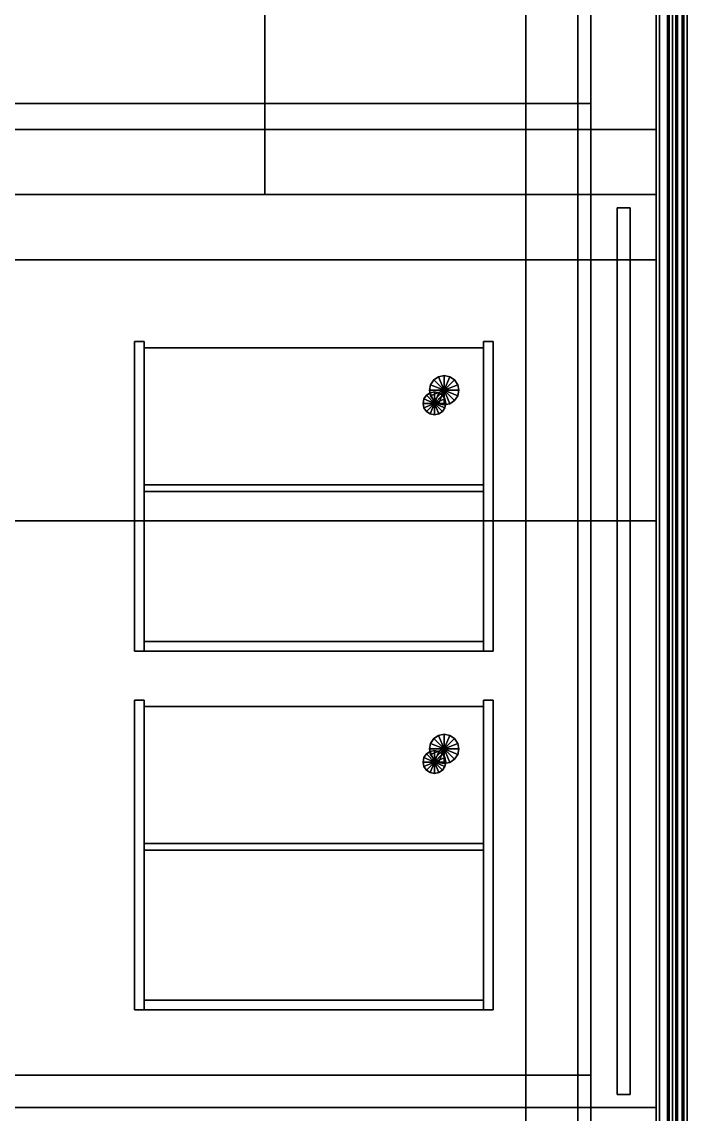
# Model space of a CAD drawing. Header units: millimetres. Extents: x -8000 to 18500, y -500 to 32500.
# Drawn here: x 8055 to 10095, y 2180 to 5530 of the extents above; entities that cross this region are included whole.
import ezdxf

# ---------------------------------------------------------------- set-up
doc = ezdxf.new("R2010")
doc.units = ezdxf.units.MM
for name, color, linetype in [('3D-CANOPY', 7, 'Continuous'), ('3D-COLUMNS', 7, 'Continuous'), ('3D-FINISH', 7, 'Continuous'), ('3D-FURNITURE', 7, 'Continuous'), ('3D-GLAZING', 7, 'Continuous'), ('3D-LIGHTS', 7, 'Continuous'), ('3D-ROOF', 7, 'Continuous'), ('3D-SLABS', 7, 'Continuous'), ('3D-STAIRS', 7, 'Continuous'), ('3D-WALLS-EXTR', 7, 'Continuous'), ('3D-WALLS-INTR', 7, 'Continuous')]:
    doc.layers.add(name, color=color, linetype=linetype)

msp = doc.modelspace()

# ---------------------------------------------------------------- linework, layer by layer
at = {"layer": '3D-CANOPY', "color": 7}
for points in [[(10000, 0, 3700), (10000, 10000, 3700), (10080, 10000, 3700), (10080, 0, 3700)], [(10000, 0, 3700), (10000, 0, 3950), (10000, 10000, 3950), (10000, 10000, 3700)], [(10000, 0, 3950), (10080, 0, 3950), (10080, 10000, 3950), (10000, 10000, 3950)], [(10080, 0, 3700), (10080, 10000, 3700), (10080, 10000, 3950), (10080, 0, 3950)], [(10080, 0, 3750), (10080, 10000, 3750), (10095, 10000, 3750), (10095, 0, 3750)], [(10080, 0, 3750), (10080, 0, 3900), (10080, 10000, 3900), (10080, 10000, 3750)], [(10080, 0, 3900), (10095, 0, 3900), (10095, 10000, 3900), (10080, 10000, 3900)], [(10095, 0, 3750), (10095, 10000, 3750), (10095, 10000, 3900), (10095, 0, 3900)]]:
    msp.add_3dface(points, dxfattribs=at)
at = {"layer": '3D-COLUMNS', "color": 7}
for points in [[(9600, 0, 3600), (9600, 10000, 3600), (10000, 10000, 3600), (10000, 0, 3600)], [(9600, 0, 3600), (9600, 0, 3800), (9600, 10000, 3800), (9600, 10000, 3600)], [(9600, 0, 3800), (10000, 0, 3800), (10000, 10000, 3800), (9600, 10000, 3800)], [(10000, 0, 3600), (10000, 10000, 3600), (10000, 10000, 3800), (10000, 0, 3800)], [(0, 4800, 3600), (0, 5200, 3600), (10000, 5200, 3600), (10000, 4800, 3600)], [(0, 5200, 3600), (0, 5200, 3800), (10000, 5200, 3800), (10000, 5200, 3600)], [(0, 4800, 3800), (10000, 4800, 3800), (10000, 5200, 3800), (0, 5200, 3800)], [(9600, 4800), (9600, 5200), (10000, 5200), (10000, 4800)], [(9600, 5200), (9600, 5200, 7800), (10000, 5200, 7800), (10000, 5200)], [(9600, 4800), (9600, 4800, 7800), (9600, 5200, 7800), (9600, 5200)], [(9600, 4800, 7800), (10000, 4800, 7800), (10000, 5200, 7800), (9600, 5200, 7800)], [(10000, 4800), (10000, 5200), (10000, 5200, 7800), (10000, 4800, 7800)], [(10000, 4800, 3600), (10000, 5200, 3600), (10000, 5200, 3800), (10000, 4800, 3800)], [(0, 4800, 3600), (10000, 4800, 3600), (10000, 4800, 3800), (0, 4800, 3800)], [(9600, 4800), (10000, 4800), (10000, 4800, 7800), (9600, 4800, 7800)]]:
    msp.add_3dface(points, dxfattribs=at)
at = {"layer": '3D-FINISH', "color": 7}
for points in [[(200, 200, 590), (200, 9800, 590), (9800, 9800, 590), (9800, 200, 590)], [(200, 200, 600), (9800, 200, 600), (9800, 9800, 600), (200, 9800, 600)], [(200, 200, 3990), (200, 9800, 3990), (9800, 9800, 3990), (9800, 200, 3990)], [(200, 200, 4000), (9800, 200, 4000), (9800, 9800, 4000), (200, 9800, 4000)], [(9800, 200, 590), (9800, 9800, 590), (9800, 9800, 600), (9800, 200, 600)], [(9800, 200, 3990), (9800, 9800, 3990), (9800, 9800, 4000), (9800, 200, 4000)]]:
    msp.add_3dface(points, dxfattribs=at)
at = {"layer": '3D-FURNITURE', "color": 7}
for points in [[(8400, 3600, 4000), (8400, 4550, 4000), (8430, 4550, 4000), (8430, 3600, 4000)], [(8400, 4550, 4000), (8400, 4550, 5800), (8430, 4550, 5800), (8430, 4550, 4000)], [(8400, 3600, 4000), (8400, 3600, 5800), (8400, 4550, 5800), (8400, 4550, 4000)], [(8400, 3600, 5800), (8430, 3600, 5800), (8430, 4550, 5800), (8400, 4550, 5800)], [(8430, 3600, 4000), (8430, 4550, 4000), (8430, 4550, 5800), (8430, 3600, 5800)], [(8430, 4090, 4710), (8430, 4530, 4710), (9470, 4530, 4710), (9470, 4090, 4710)], [(8430, 4530, 4710), (8430, 4530, 4745), (9470, 4530, 4745), (9470, 4530, 4710)], [(8430, 4090, 4710), (8430, 4090, 4745), (8430, 4530, 4745), (8430, 4530, 4710)], [(8430, 4090, 4745), (9470, 4090, 4745), (9470, 4530, 4745), (8430, 4530, 4745)], [(9470, 3600, 4000), (9470, 4550, 4000), (9500, 4550, 4000), (9500, 3600, 4000)], [(9470, 4550, 4000), (9470, 4550, 5800), (9500, 4550, 5800), (9500, 4550, 4000)], [(9470, 3600, 4000), (9470, 3600, 5800), (9470, 4550, 5800), (9470, 4550, 4000)], [(9470, 3600, 5800), (9500, 3600, 5800), (9500, 4550, 5800), (9470, 4550, 5800)], [(9470, 4090, 4710), (9470, 4530, 4710), (9470, 4530, 4745), (9470, 4090, 4745)], [(9500, 3600, 4000), (9500, 4550, 4000), (9500, 4550, 5800), (9500, 3600, 5800)], [(8430, 3630, 4000), (8430, 4110, 4000), (9470, 4110, 4000), (9470, 3630, 4000)], [(8430, 4110, 4000), (8430, 4110, 4450), (9470, 4110, 4450), (9470, 4110, 4000)], [(8430, 3630, 4000), (8430, 3630, 4450), (8430, 4110, 4450), (8430, 4110, 4000)], [(8430, 3630, 4450), (9470, 3630, 4450), (9470, 4110, 4450), (8430, 4110, 4450)], [(8430, 4090, 4710), (9470, 4090, 4710), (9470, 4090, 4745), (8430, 4090, 4745)], [(9470, 3630, 4000), (9470, 4110, 4000), (9470, 4110, 4450), (9470, 3630, 4450)], [(8430, 3600, 4000), (8430, 3630, 4000), (9470, 3630, 4000), (9470, 3600, 4000)], [(8430, 3630, 4000), (8430, 3630, 5800), (9470, 3630, 5800), (9470, 3630, 4000)], [(8430, 3600, 4000), (8430, 3600, 5800), (8430, 3630, 5800), (8430, 3630, 4000)], [(8430, 3600, 5800), (9470, 3600, 5800), (9470, 3630, 5800), (8430, 3630, 5800)], [(8430, 3630, 4000), (9470, 3630, 4000), (9470, 3630, 4450), (8430, 3630, 4450)], [(9470, 3600, 4000), (9470, 3630, 4000), (9470, 3630, 5800), (9470, 3600, 5800)], [(8400, 3600, 4000), (8430, 3600, 4000), (8430, 3600, 5800), (8400, 3600, 5800)], [(8430, 3600, 4000), (9470, 3600, 4000), (9470, 3600, 5800), (8430, 3600, 5800)], [(9470, 3600, 4000), (9500, 3600, 4000), (9500, 3600, 5800), (9470, 3600, 5800)], [(8400, 2500, 4000), (8400, 3450, 4000), (8430, 3450, 4000), (8430, 2500, 4000)], [(8400, 3450, 4000), (8400, 3450, 5800), (8430, 3450, 5800), (8430, 3450, 4000)], [(8400, 2500, 4000), (8400, 2500, 5800), (8400, 3450, 5800), (8400, 3450, 4000)], [(8400, 2500, 5800), (8430, 2500, 5800), (8430, 3450, 5800), (8400, 3450, 5800)], [(8430, 2500, 4000), (8430, 3450, 4000), (8430, 3450, 5800), (8430, 2500, 5800)], [(8430, 2990, 4710), (8430, 3430, 4710), (9470, 3430, 4710), (9470, 2990, 4710)], [(8430, 3430, 4710), (8430, 3430, 4745), (9470, 3430, 4745), (9470, 3430, 4710)], [(8430, 2990, 4710), (8430, 2990, 4745), (8430, 3430, 4745), (8430, 3430, 4710)], [(8430, 2990, 4745), (9470, 2990, 4745), (9470, 3430, 4745), (8430, 3430, 4745)], [(9470, 2500, 4000), (9470, 3450, 4000), (9500, 3450, 4000), (9500, 2500, 4000)], [(9470, 3450, 4000), (9470, 3450, 5800), (9500, 3450, 5800), (9500, 3450, 4000)], [(9470, 2500, 4000), (9470, 2500, 5800), (9470, 3450, 5800), (9470, 3450, 4000)], [(9470, 2500, 5800), (9500, 2500, 5800), (9500, 3450, 5800), (9470, 3450, 5800)], [(9470, 2990, 4710), (9470, 3430, 4710), (9470, 3430, 4745), (9470, 2990, 4745)], [(9500, 2500, 4000), (9500, 3450, 4000), (9500, 3450, 5800), (9500, 2500, 5800)], [(8430, 2530, 4000), (8430, 3010, 4000), (9470, 3010, 4000), (9470, 2530, 4000)], [(8430, 3010, 4000), (8430, 3010, 4450), (9470, 3010, 4450), (9470, 3010, 4000)], [(8430, 2530, 4000), (8430, 2530, 4450), (8430, 3010, 4450), (8430, 3010, 4000)], [(8430, 2530, 4450), (9470, 2530, 4450), (9470, 3010, 4450), (8430, 3010, 4450)], [(8430, 2990, 4710), (9470, 2990, 4710), (9470, 2990, 4745), (8430, 2990, 4745)], [(9470, 2530, 4000), (9470, 3010, 4000), (9470, 3010, 4450), (9470, 2530, 4450)], [(8430, 2500, 4000), (8430, 2530, 4000), (9470, 2530, 4000), (9470, 2500, 4000)], [(8430, 2530, 4000), (8430, 2530, 5800), (9470, 2530, 5800), (9470, 2530, 4000)], [(8430, 2500, 4000), (8430, 2500, 5800), (8430, 2530, 5800), (8430, 2530, 4000)], [(8430, 2500, 5800), (9470, 2500, 5800), (9470, 2530, 5800), (8430, 2530, 5800)], [(8430, 2530, 4000), (9470, 2530, 4000), (9470, 2530, 4450), (8430, 2530, 4450)], [(9470, 2500, 4000), (9470, 2530, 4000), (9470, 2530, 5800), (9470, 2500, 5800)], [(8400, 2500, 4000), (8430, 2500, 4000), (8430, 2500, 5800), (8400, 2500, 5800)], [(8430, 2500, 4000), (9470, 2500, 4000), (9470, 2500, 5800), (8430, 2500, 5800)], [(9470, 2500, 4000), (9500, 2500, 4000), (9500, 2500, 5800), (9470, 2500, 5800)]]:
    msp.add_3dface(points, dxfattribs=at)
at = {"layer": '3D-GLAZING', "color": 7}
for points in [[(9880, 2240, 1500), (9880, 4960, 1500), (9920, 4960, 1500), (9920, 2240, 1500)], [(9880, 4960, 1500), (9880, 4960, 3300), (9920, 4960, 3300), (9920, 4960, 1500)], [(9880, 2240, 1500), (9880, 2240, 3300), (9880, 4960, 3300), (9880, 4960, 1500)], [(9880, 2240, 3300), (9920, 2240, 3300), (9920, 4960, 3300), (9880, 4960, 3300)], [(9880, 2240, 4800), (9880, 4960, 4800), (9920, 4960, 4800), (9920, 2240, 4800)], [(9880, 4960, 4800), (9880, 4960, 6500), (9920, 4960, 6500), (9920, 4960, 4800)], [(9880, 2240, 4800), (9880, 2240, 6500), (9880, 4960, 6500), (9880, 4960, 4800)], [(9880, 2240, 6500), (9920, 2240, 6500), (9920, 4960, 6500), (9880, 4960, 6500)], [(9920, 2240, 1500), (9920, 4960, 1500), (9920, 4960, 3300), (9920, 2240, 3300)], [(9920, 2240, 4800), (9920, 4960, 4800), (9920, 4960, 6500), (9920, 2240, 6500)], [(9880, 2240, 1500), (9920, 2240, 1500), (9920, 2240, 3300), (9880, 2240, 3300)], [(9880, 2240, 4800), (9920, 2240, 4800), (9920, 2240, 6500), (9880, 2240, 6500)]]:
    msp.add_3dface(points, dxfattribs=at)
at = {"layer": '3D-LIGHTS', "color": 7}
for points in [[(10065, 0, 3690), (10065, 10000, 3690), (10085, 10000, 3690), (10085, 0, 3690)], [(10065, 0, 3690), (10065, 0, 3705), (10065, 10000, 3705), (10065, 10000, 3690)], [(10065, 0, 3705), (10085, 0, 3705), (10085, 10000, 3705), (10065, 10000, 3705)], [(10085, 0, 3690), (10085, 10000, 3690), (10085, 10000, 3705), (10085, 0, 3705)], [(9318.2, 4431.8, 4745), (9308.4, 4417.2, 4745), (9308.4, 4417.2, 4757), (9318.2, 4431.8, 4757)], [(9350, 4400, 4757), (9318.2, 4431.8, 4757), (9308.4, 4417.2, 4757), (9350, 4400, 4757)], [(9350, 4400, 4745), (9308.4, 4417.2, 4745), (9318.2, 4431.8, 4745), (9350, 4400, 4745)], [(9332.8, 4441.6, 4745), (9318.2, 4431.8, 4745), (9318.2, 4431.8, 4757), (9332.8, 4441.6, 4757)], [(9350, 4400, 4757), (9332.8, 4441.6, 4757), (9318.2, 4431.8, 4757), (9350, 4400, 4757)], [(9350, 4400, 4745), (9318.2, 4431.8, 4745), (9332.8, 4441.6, 4745), (9350, 4400, 4745)], [(9350, 4445, 4745), (9332.8, 4441.6, 4745), (9332.8, 4441.6, 4757), (9350, 4445, 4757)], [(9350, 4400, 4757), (9350, 4445, 4757), (9332.8, 4441.6, 4757), (9350, 4400, 4757)], [(9350, 4400, 4745), (9332.8, 4441.6, 4745), (9350, 4445, 4745), (9350, 4400, 4745)], [(9367.2, 4441.6, 4745), (9350, 4445, 4745), (9350, 4445, 4757), (9367.2, 4441.6, 4757)], [(9350, 4400, 4757), (9367.2, 4441.6, 4757), (9350, 4445, 4757), (9350, 4400, 4757)], [(9350, 4400, 4745), (9350, 4445, 4745), (9367.2, 4441.6, 4745), (9350, 4400, 4745)], [(9350, 4400, 4757), (9381.8, 4431.8, 4757), (9367.2, 4441.6, 4757), (9350, 4400, 4757)], [(9350, 4400, 4745), (9367.2, 4441.6, 4745), (9381.8, 4431.8, 4745), (9350, 4400, 4745)], [(9350, 4400, 4757), (9391.6, 4417.2, 4757), (9381.8, 4431.8, 4757), (9350, 4400, 4757)], [(9350, 4400, 4745), (9381.8, 4431.8, 4745), (9391.6, 4417.2, 4745), (9350, 4400, 4745)], [(9381.8, 4431.8, 4745), (9367.2, 4441.6, 4745), (9367.2, 4441.6, 4757), (9381.8, 4431.8, 4757)], [(9391.6, 4417.2, 4745), (9381.8, 4431.8, 4745), (9381.8, 4431.8, 4757), (9391.6, 4417.2, 4757)], [(9306.6, 4392.3, 5070), (9295.3, 4384.7, 5070), (9295.3, 4384.7, 5140), (9306.6, 4392.3, 5140)], [(9320, 4360, 5140), (9306.6, 4392.3, 5140), (9295.3, 4384.7, 5140), (9320, 4360, 5140)], [(9320, 4360, 5070), (9295.3, 4384.7, 5070), (9306.6, 4392.3, 5070), (9320, 4360, 5070)], [(9308.4, 4417.2, 4745), (9305, 4400, 4745), (9305, 4400, 4757), (9308.4, 4417.2, 4757)], [(9350, 4400, 4757), (9308.4, 4417.2, 4757), (9305, 4400, 4757), (9350, 4400, 4757)], [(9350, 4400, 4745), (9305, 4400, 4745), (9308.4, 4417.2, 4745), (9350, 4400, 4745)], [(9305, 4400, 4745), (9308.4, 4382.8, 4745), (9308.4, 4382.8, 4757), (9305, 4400, 4757)], [(9350, 4400, 4757), (9305, 4400, 4757), (9308.4, 4382.8, 4757), (9350, 4400, 4757)], [(9350, 4400, 4745), (9308.4, 4382.8, 4745), (9305, 4400, 4745), (9350, 4400, 4745)], [(9320, 4395, 5070), (9306.6, 4392.3, 5070), (9306.6, 4392.3, 5140), (9320, 4395, 5140)], [(9320, 4360, 5140), (9320, 4395, 5140), (9306.6, 4392.3, 5140), (9320, 4360, 5140)], [(9320, 4360, 5070), (9306.6, 4392.3, 5070), (9320, 4395, 5070), (9320, 4360, 5070)], [(9350, 4400, 4757), (9308.4, 4382.8, 4757), (9318.2, 4368.2, 4757), (9350, 4400, 4757)], [(9350, 4400, 4745), (9318.2, 4368.2, 4745), (9308.4, 4382.8, 4745), (9350, 4400, 4745)], [(9350, 4400, 4757), (9318.2, 4368.2, 4757), (9332.8, 4358.4, 4757), (9350, 4400, 4757)], [(9350, 4400, 4745), (9332.8, 4358.4, 4745), (9318.2, 4368.2, 4745), (9350, 4400, 4745)], [(9333.4, 4392.3, 5070), (9320, 4395, 5070), (9320, 4395, 5140), (9333.4, 4392.3, 5140)], [(9320, 4360, 5140), (9333.4, 4392.3, 5140), (9320, 4395, 5140), (9320, 4360, 5140)], [(9320, 4360, 5070), (9320, 4395, 5070), (9333.4, 4392.3, 5070), (9320, 4360, 5070)], [(9320, 4360, 5140), (9344.7, 4384.7, 5140), (9333.4, 4392.3, 5140), (9320, 4360, 5140)], [(9320, 4360, 5070), (9333.4, 4392.3, 5070), (9344.7, 4384.7, 5070), (9320, 4360, 5070)], [(9350, 4400, 4757), (9332.8, 4358.4, 4757), (9350, 4355, 4757), (9350, 4400, 4757)], [(9350, 4400, 4745), (9350, 4355, 4745), (9332.8, 4358.4, 4745), (9350, 4400, 4745)], [(9344.7, 4384.7, 5070), (9333.4, 4392.3, 5070), (9333.4, 4392.3, 5140), (9344.7, 4384.7, 5140)], [(9342.6, 4403.1, 4757), (9342, 4400, 4757), (9342, 4400, 5077), (9342.6, 4403.1, 5077)], [(9350, 4400, 5077), (9342.6, 4403.1, 5077), (9342, 4400, 5077), (9350, 4400, 5077)], [(9350, 4400, 4757), (9342, 4400, 4757), (9342.6, 4403.1, 4757), (9350, 4400, 4757)], [(9342, 4400, 4757), (9342.6, 4396.9, 4757), (9342.6, 4396.9, 5077), (9342, 4400, 5077)], [(9350, 4400, 5077), (9342, 4400, 5077), (9342.6, 4396.9, 5077), (9350, 4400, 5077)], [(9350, 4400, 4757), (9342.6, 4396.9, 4757), (9342, 4400, 4757), (9350, 4400, 4757)], [(9344.3, 4405.7, 4757), (9342.6, 4403.1, 4757), (9342.6, 4403.1, 5077), (9344.3, 4405.7, 5077)], [(9350, 4400, 5077), (9344.3, 4405.7, 5077), (9342.6, 4403.1, 5077), (9350, 4400, 5077)], [(9350, 4400, 4757), (9342.6, 4403.1, 4757), (9344.3, 4405.7, 4757), (9350, 4400, 4757)], [(9350, 4400, 5077), (9342.6, 4396.9, 5077), (9344.3, 4394.3, 5077), (9350, 4400, 5077)], [(9350, 4400, 4757), (9344.3, 4394.3, 4757), (9342.6, 4396.9, 4757), (9350, 4400, 4757)], [(9342.6, 4396.9, 4757), (9344.3, 4394.3, 4757), (9344.3, 4394.3, 5077), (9342.6, 4396.9, 5077)], [(9346.9, 4407.4, 4757), (9344.3, 4405.7, 4757), (9344.3, 4405.7, 5077), (9346.9, 4407.4, 5077)], [(9350, 4400, 5077), (9346.9, 4407.4, 5077), (9344.3, 4405.7, 5077), (9350, 4400, 5077)], [(9350, 4400, 4757), (9344.3, 4405.7, 4757), (9346.9, 4407.4, 4757), (9350, 4400, 4757)], [(9350, 4400, 5077), (9344.3, 4394.3, 5077), (9346.9, 4392.6, 5077), (9350, 4400, 5077)], [(9350, 4400, 4757), (9346.9, 4392.6, 4757), (9344.3, 4394.3, 4757), (9350, 4400, 4757)], [(9344.3, 4394.3, 4757), (9346.9, 4392.6, 4757), (9346.9, 4392.6, 5077), (9344.3, 4394.3, 5077)], [(9350, 4408, 4757), (9346.9, 4407.4, 4757), (9346.9, 4407.4, 5077), (9350, 4408, 5077)], [(9350, 4400, 5077), (9350, 4408, 5077), (9346.9, 4407.4, 5077), (9350, 4400, 5077)], [(9350, 4400, 4757), (9346.9, 4407.4, 4757), (9350, 4408, 4757), (9350, 4400, 4757)], [(9350, 4400, 5077), (9346.9, 4392.6, 5077), (9350, 4392, 5077), (9350, 4400, 5077)], [(9350, 4400, 4757), (9350, 4392, 4757), (9346.9, 4392.6, 4757), (9350, 4400, 4757)], [(9346.9, 4392.6, 4757), (9350, 4392, 4757), (9350, 4392, 5077), (9346.9, 4392.6, 5077)], [(9350, 4400, 4757), (9395, 4400, 4757), (9391.6, 4417.2, 4757), (9350, 4400, 4757)], [(9350, 4400, 4745), (9391.6, 4417.2, 4745), (9395, 4400, 4745), (9350, 4400, 4745)], [(9353.1, 4407.4, 4757), (9350, 4408, 4757), (9350, 4408, 5077), (9353.1, 4407.4, 5077)], [(9350, 4400, 5077), (9353.1, 4407.4, 5077), (9350, 4408, 5077), (9350, 4400, 5077)], [(9350, 4400, 4757), (9350, 4408, 4757), (9353.1, 4407.4, 4757), (9350, 4400, 4757)], [(9350, 4400, 5077), (9355.7, 4405.7, 5077), (9353.1, 4407.4, 5077), (9350, 4400, 5077)], [(9350, 4400, 4757), (9353.1, 4407.4, 4757), (9355.7, 4405.7, 4757), (9350, 4400, 4757)], [(9350, 4400, 5077), (9357.4, 4403.1, 5077), (9355.7, 4405.7, 5077), (9350, 4400, 5077)], [(9350, 4400, 4757), (9355.7, 4405.7, 4757), (9357.4, 4403.1, 4757), (9350, 4400, 4757)], [(9350, 4400, 5077), (9358, 4400, 5077), (9357.4, 4403.1, 5077), (9350, 4400, 5077)], [(9350, 4400, 4757), (9357.4, 4403.1, 4757), (9358, 4400, 4757), (9350, 4400, 4757)], [(9350, 4400, 4757), (9350, 4355, 4757), (9367.2, 4358.4, 4757), (9350, 4400, 4757)], [(9350, 4400, 4745), (9367.2, 4358.4, 4745), (9350, 4355, 4745), (9350, 4400, 4745)], [(9350, 4400, 4757), (9367.2, 4358.4, 4757), (9381.8, 4368.2, 4757), (9350, 4400, 4757)], [(9350, 4400, 4745), (9381.8, 4368.2, 4745), (9367.2, 4358.4, 4745), (9350, 4400, 4745)], [(9350, 4400, 4757), (9381.8, 4368.2, 4757), (9391.6, 4382.8, 4757), (9350, 4400, 4757)], [(9350, 4400, 4745), (9391.6, 4382.8, 4745), (9381.8, 4368.2, 4745), (9350, 4400, 4745)], [(9350, 4400, 4757), (9391.6, 4382.8, 4757), (9395, 4400, 4757), (9350, 4400, 4757)], [(9350, 4400, 4745), (9395, 4400, 4745), (9391.6, 4382.8, 4745), (9350, 4400, 4745)], [(9350, 4400, 5077), (9350, 4392, 5077), (9353.1, 4392.6, 5077), (9350, 4400, 5077)], [(9350, 4400, 4757), (9353.1, 4392.6, 4757), (9350, 4392, 4757), (9350, 4400, 4757)], [(9350, 4400, 5077), (9353.1, 4392.6, 5077), (9355.7, 4394.3, 5077), (9350, 4400, 5077)], [(9350, 4400, 4757), (9355.7, 4394.3, 4757), (9353.1, 4392.6, 4757), (9350, 4400, 4757)], [(9350, 4400, 5077), (9355.7, 4394.3, 5077), (9357.4, 4396.9, 5077), (9350, 4400, 5077)], [(9350, 4400, 4757), (9357.4, 4396.9, 4757), (9355.7, 4394.3, 4757), (9350, 4400, 4757)], [(9350, 4400, 5077), (9357.4, 4396.9, 5077), (9358, 4400, 5077), (9350, 4400, 5077)], [(9350, 4400, 4757), (9358, 4400, 4757), (9357.4, 4396.9, 4757), (9350, 4400, 4757)], [(9350, 4392, 4757), (9353.1, 4392.6, 4757), (9353.1, 4392.6, 5077), (9350, 4392, 5077)], [(9355.7, 4405.7, 4757), (9353.1, 4407.4, 4757), (9353.1, 4407.4, 5077), (9355.7, 4405.7, 5077)], [(9353.1, 4392.6, 4757), (9355.7, 4394.3, 4757), (9355.7, 4394.3, 5077), (9353.1, 4392.6, 5077)], [(9357.4, 4403.1, 4757), (9355.7, 4405.7, 4757), (9355.7, 4405.7, 5077), (9357.4, 4403.1, 5077)], [(9355.7, 4394.3, 4757), (9357.4, 4396.9, 4757), (9357.4, 4396.9, 5077), (9355.7, 4394.3, 5077)], [(9358, 4400, 4757), (9357.4, 4403.1, 4757), (9357.4, 4403.1, 5077), (9358, 4400, 5077)], [(9357.4, 4396.9, 4757), (9358, 4400, 4757), (9358, 4400, 5077), (9357.4, 4396.9, 5077)], [(9395, 4400, 4745), (9391.6, 4417.2, 4745), (9391.6, 4417.2, 4757), (9395, 4400, 4757)], [(9391.6, 4382.8, 4745), (9395, 4400, 4745), (9395, 4400, 4757), (9391.6, 4382.8, 4757)], [(9287.7, 4373.4, 5070), (9285, 4360, 5070), (9285, 4360, 5140), (9287.7, 4373.4, 5140)], [(9320, 4360, 5140), (9287.7, 4373.4, 5140), (9285, 4360, 5140), (9320, 4360, 5140)], [(9320, 4360, 5070), (9285, 4360, 5070), (9287.7, 4373.4, 5070), (9320, 4360, 5070)], [(9285, 4360, 5070), (9287.7, 4346.6, 5070), (9287.7, 4346.6, 5140), (9285, 4360, 5140)], [(9320, 4360, 5140), (9285, 4360, 5140), (9287.7, 4346.6, 5140), (9320, 4360, 5140)], [(9320, 4360, 5070), (9287.7, 4346.6, 5070), (9285, 4360, 5070), (9320, 4360, 5070)], [(9295.3, 4384.7, 5070), (9287.7, 4373.4, 5070), (9287.7, 4373.4, 5140), (9295.3, 4384.7, 5140)], [(9320, 4360, 5140), (9295.3, 4384.7, 5140), (9287.7, 4373.4, 5140), (9320, 4360, 5140)], [(9320, 4360, 5070), (9287.7, 4373.4, 5070), (9295.3, 4384.7, 5070), (9320, 4360, 5070)], [(9320, 4360, 5140), (9287.7, 4346.6, 5140), (9295.3, 4335.3, 5140), (9320, 4360, 5140)], [(9320, 4360, 5070), (9295.3, 4335.3, 5070), (9287.7, 4346.6, 5070), (9320, 4360, 5070)], [(9320, 4360, 5140), (9295.3, 4335.3, 5140), (9306.6, 4327.7, 5140), (9320, 4360, 5140)], [(9320, 4360, 5070), (9306.6, 4327.7, 5070), (9295.3, 4335.3, 5070), (9320, 4360, 5070)], [(9320, 4360, 5140), (9306.6, 4327.7, 5140), (9320, 4325, 5140), (9320, 4360, 5140)], [(9320, 4360, 5070), (9320, 4325, 5070), (9306.6, 4327.7, 5070), (9320, 4360, 5070)], [(9308.4, 4382.8, 4745), (9318.2, 4368.2, 4745), (9318.2, 4368.2, 4757), (9308.4, 4382.8, 4757)], [(9318.2, 4368.2, 4745), (9332.8, 4358.4, 4745), (9332.8, 4358.4, 4757), (9318.2, 4368.2, 4757)], [(9320, 4360, 5140), (9352.3, 4373.4, 5140), (9344.7, 4384.7, 5140), (9320, 4360, 5140)], [(9320, 4360, 5070), (9344.7, 4384.7, 5070), (9352.3, 4373.4, 5070), (9320, 4360, 5070)], [(9320, 4360, 5140), (9355, 4360, 5140), (9352.3, 4373.4, 5140), (9320, 4360, 5140)], [(9320, 4360, 5070), (9352.3, 4373.4, 5070), (9355, 4360, 5070), (9320, 4360, 5070)], [(9320, 4360, 5140), (9320, 4325, 5140), (9333.4, 4327.7, 5140), (9320, 4360, 5140)], [(9320, 4360, 5070), (9333.4, 4327.7, 5070), (9320, 4325, 5070), (9320, 4360, 5070)], [(9320, 4360, 5140), (9333.4, 4327.7, 5140), (9344.7, 4335.3, 5140), (9320, 4360, 5140)], [(9320, 4360, 5070), (9344.7, 4335.3, 5070), (9333.4, 4327.7, 5070), (9320, 4360, 5070)], [(9320, 4360, 5140), (9344.7, 4335.3, 5140), (9352.3, 4346.6, 5140), (9320, 4360, 5140)], [(9320, 4360, 5070), (9352.3, 4346.6, 5070), (9344.7, 4335.3, 5070), (9320, 4360, 5070)], [(9320, 4360, 5140), (9352.3, 4346.6, 5140), (9355, 4360, 5140), (9320, 4360, 5140)], [(9320, 4360, 5070), (9355, 4360, 5070), (9352.3, 4346.6, 5070), (9320, 4360, 5070)], [(9332.8, 4358.4, 4745), (9350, 4355, 4745), (9350, 4355, 4757), (9332.8, 4358.4, 4757)], [(9352.3, 4373.4, 5070), (9344.7, 4384.7, 5070), (9344.7, 4384.7, 5140), (9352.3, 4373.4, 5140)], [(9350, 4355, 4745), (9367.2, 4358.4, 4745), (9367.2, 4358.4, 4757), (9350, 4355, 4757)], [(9355, 4360, 5070), (9352.3, 4373.4, 5070), (9352.3, 4373.4, 5140), (9355, 4360, 5140)], [(9352.3, 4346.6, 5070), (9355, 4360, 5070), (9355, 4360, 5140), (9352.3, 4346.6, 5140)], [(9367.2, 4358.4, 4745), (9381.8, 4368.2, 4745), (9381.8, 4368.2, 4757), (9367.2, 4358.4, 4757)], [(9381.8, 4368.2, 4745), (9391.6, 4382.8, 4745), (9391.6, 4382.8, 4757), (9381.8, 4368.2, 4757)], [(9287.7, 4346.6, 5070), (9295.3, 4335.3, 5070), (9295.3, 4335.3, 5140), (9287.7, 4346.6, 5140)], [(9295.3, 4335.3, 5070), (9306.6, 4327.7, 5070), (9306.6, 4327.7, 5140), (9295.3, 4335.3, 5140)], [(9306.6, 4327.7, 5070), (9320, 4325, 5070), (9320, 4325, 5140), (9306.6, 4327.7, 5140)], [(9320, 4325, 5070), (9333.4, 4327.7, 5070), (9333.4, 4327.7, 5140), (9320, 4325, 5140)], [(9333.4, 4327.7, 5070), (9344.7, 4335.3, 5070), (9344.7, 4335.3, 5140), (9333.4, 4327.7, 5140)], [(9344.7, 4335.3, 5070), (9352.3, 4346.6, 5070), (9352.3, 4346.6, 5140), (9344.7, 4335.3, 5140)], [(9308.4, 3317.2, 4745), (9305, 3300, 4745), (9305, 3300, 4757), (9308.4, 3317.2, 4757)], [(9350, 3300, 4757), (9308.4, 3317.2, 4757), (9305, 3300, 4757), (9350, 3300, 4757)], [(9350, 3300, 4745), (9305, 3300, 4745), (9308.4, 3317.2, 4745), (9350, 3300, 4745)], [(9318.2, 3331.8, 4745), (9308.4, 3317.2, 4745), (9308.4, 3317.2, 4757), (9318.2, 3331.8, 4757)], [(9350, 3300, 4757), (9318.2, 3331.8, 4757), (9308.4, 3317.2, 4757), (9350, 3300, 4757)], [(9350, 3300, 4745), (9308.4, 3317.2, 4745), (9318.2, 3331.8, 4745), (9350, 3300, 4745)], [(9332.8, 3341.6, 4745), (9318.2, 3331.8, 4745), (9318.2, 3331.8, 4757), (9332.8, 3341.6, 4757)], [(9350, 3300, 4757), (9332.8, 3341.6, 4757), (9318.2, 3331.8, 4757), (9350, 3300, 4757)], [(9350, 3300, 4745), (9318.2, 3331.8, 4745), (9332.8, 3341.6, 4745), (9350, 3300, 4745)], [(9350, 3345, 4745), (9332.8, 3341.6, 4745), (9332.8, 3341.6, 4757), (9350, 3345, 4757)], [(9350, 3300, 4757), (9350, 3345, 4757), (9332.8, 3341.6, 4757), (9350, 3300, 4757)], [(9350, 3300, 4745), (9332.8, 3341.6, 4745), (9350, 3345, 4745), (9350, 3300, 4745)], [(9367.2, 3341.6, 4745), (9350, 3345, 4745), (9350, 3345, 4757), (9367.2, 3341.6, 4757)], [(9350, 3300, 4757), (9367.2, 3341.6, 4757), (9350, 3345, 4757), (9350, 3300, 4757)], [(9350, 3300, 4745), (9350, 3345, 4745), (9367.2, 3341.6, 4745), (9350, 3300, 4745)], [(9350, 3300, 4757), (9381.8, 3331.8, 4757), (9367.2, 3341.6, 4757), (9350, 3300, 4757)], [(9350, 3300, 4745), (9367.2, 3341.6, 4745), (9381.8, 3331.8, 4745), (9350, 3300, 4745)], [(9350, 3300, 4757), (9391.6, 3317.2, 4757), (9381.8, 3331.8, 4757), (9350, 3300, 4757)], [(9350, 3300, 4745), (9381.8, 3331.8, 4745), (9391.6, 3317.2, 4745), (9350, 3300, 4745)], [(9350, 3300, 4757), (9395, 3300, 4757), (9391.6, 3317.2, 4757), (9350, 3300, 4757)], [(9350, 3300, 4745), (9391.6, 3317.2, 4745), (9395, 3300, 4745), (9350, 3300, 4745)], [(9381.8, 3331.8, 4745), (9367.2, 3341.6, 4745), (9367.2, 3341.6, 4757), (9381.8, 3331.8, 4757)], [(9391.6, 3317.2, 4745), (9381.8, 3331.8, 4745), (9381.8, 3331.8, 4757), (9391.6, 3317.2, 4757)], [(9395, 3300, 4745), (9391.6, 3317.2, 4745), (9391.6, 3317.2, 4757), (9395, 3300, 4757)], [(9295.3, 3284.7, 5070), (9287.7, 3273.4, 5070), (9287.7, 3273.4, 5140), (9295.3, 3284.7, 5140)], [(9320, 3260, 5140), (9295.3, 3284.7, 5140), (9287.7, 3273.4, 5140), (9320, 3260, 5140)], [(9320, 3260, 5070), (9287.7, 3273.4, 5070), (9295.3, 3284.7, 5070), (9320, 3260, 5070)], [(9306.6, 3292.3, 5070), (9295.3, 3284.7, 5070), (9295.3, 3284.7, 5140), (9306.6, 3292.3, 5140)], [(9320, 3260, 5140), (9306.6, 3292.3, 5140), (9295.3, 3284.7, 5140), (9320, 3260, 5140)], [(9320, 3260, 5070), (9295.3, 3284.7, 5070), (9306.6, 3292.3, 5070), (9320, 3260, 5070)], [(9305, 3300, 4745), (9308.4, 3282.8, 4745), (9308.4, 3282.8, 4757), (9305, 3300, 4757)], [(9350, 3300, 4757), (9305, 3300, 4757), (9308.4, 3282.8, 4757), (9350, 3300, 4757)], [(9350, 3300, 4745), (9308.4, 3282.8, 4745), (9305, 3300, 4745), (9350, 3300, 4745)], [(9320, 3295, 5070), (9306.6, 3292.3, 5070), (9306.6, 3292.3, 5140), (9320, 3295, 5140)], [(9320, 3260, 5140), (9320, 3295, 5140), (9306.6, 3292.3, 5140), (9320, 3260, 5140)], [(9320, 3260, 5070), (9306.6, 3292.3, 5070), (9320, 3295, 5070), (9320, 3260, 5070)], [(9350, 3300, 4757), (9308.4, 3282.8, 4757), (9318.2, 3268.2, 4757), (9350, 3300, 4757)], [(9350, 3300, 4745), (9318.2, 3268.2, 4745), (9308.4, 3282.8, 4745), (9350, 3300, 4745)], [(9350, 3300, 4757), (9318.2, 3268.2, 4757), (9332.8, 3258.4, 4757), (9350, 3300, 4757)], [(9350, 3300, 4745), (9332.8, 3258.4, 4745), (9318.2, 3268.2, 4745), (9350, 3300, 4745)], [(9333.4, 3292.3, 5070), (9320, 3295, 5070), (9320, 3295, 5140), (9333.4, 3292.3, 5140)], [(9320, 3260, 5140), (9333.4, 3292.3, 5140), (9320, 3295, 5140), (9320, 3260, 5140)], [(9320, 3260, 5070), (9320, 3295, 5070), (9333.4, 3292.3, 5070), (9320, 3260, 5070)], [(9320, 3260, 5140), (9344.7, 3284.7, 5140), (9333.4, 3292.3, 5140), (9320, 3260, 5140)], [(9320, 3260, 5070), (9333.4, 3292.3, 5070), (9344.7, 3284.7, 5070), (9320, 3260, 5070)], [(9320, 3260, 5140), (9352.3, 3273.4, 5140), (9344.7, 3284.7, 5140), (9320, 3260, 5140)], [(9320, 3260, 5070), (9344.7, 3284.7, 5070), (9352.3, 3273.4, 5070), (9320, 3260, 5070)], [(9350, 3300, 4757), (9332.8, 3258.4, 4757), (9350, 3255, 4757), (9350, 3300, 4757)], [(9350, 3300, 4745), (9350, 3255, 4745), (9332.8, 3258.4, 4745), (9350, 3300, 4745)], [(9344.7, 3284.7, 5070), (9333.4, 3292.3, 5070), (9333.4, 3292.3, 5140), (9344.7, 3284.7, 5140)], [(9342.6, 3303.1, 4757), (9342, 3300, 4757), (9342, 3300, 5077), (9342.6, 3303.1, 5077)], [(9350, 3300, 5077), (9342.6, 3303.1, 5077), (9342, 3300, 5077), (9350, 3300, 5077)], [(9350, 3300, 4757), (9342, 3300, 4757), (9342.6, 3303.1, 4757), (9350, 3300, 4757)], [(9342, 3300, 4757), (9342.6, 3296.9, 4757), (9342.6, 3296.9, 5077), (9342, 3300, 5077)], [(9350, 3300, 5077), (9342, 3300, 5077), (9342.6, 3296.9, 5077), (9350, 3300, 5077)], [(9350, 3300, 4757), (9342.6, 3296.9, 4757), (9342, 3300, 4757), (9350, 3300, 4757)], [(9344.3, 3305.7, 4757), (9342.6, 3303.1, 4757), (9342.6, 3303.1, 5077), (9344.3, 3305.7, 5077)], [(9350, 3300, 5077), (9344.3, 3305.7, 5077), (9342.6, 3303.1, 5077), (9350, 3300, 5077)], [(9350, 3300, 4757), (9342.6, 3303.1, 4757), (9344.3, 3305.7, 4757), (9350, 3300, 4757)], [(9350, 3300, 5077), (9342.6, 3296.9, 5077), (9344.3, 3294.3, 5077), (9350, 3300, 5077)], [(9350, 3300, 4757), (9344.3, 3294.3, 4757), (9342.6, 3296.9, 4757), (9350, 3300, 4757)], [(9342.6, 3296.9, 4757), (9344.3, 3294.3, 4757), (9344.3, 3294.3, 5077), (9342.6, 3296.9, 5077)], [(9346.9, 3307.4, 4757), (9344.3, 3305.7, 4757), (9344.3, 3305.7, 5077), (9346.9, 3307.4, 5077)], [(9350, 3300, 5077), (9346.9, 3307.4, 5077), (9344.3, 3305.7, 5077), (9350, 3300, 5077)], [(9350, 3300, 4757), (9344.3, 3305.7, 4757), (9346.9, 3307.4, 4757), (9350, 3300, 4757)], [(9350, 3300, 5077), (9344.3, 3294.3, 5077), (9346.9, 3292.6, 5077), (9350, 3300, 5077)], [(9350, 3300, 4757), (9346.9, 3292.6, 4757), (9344.3, 3294.3, 4757), (9350, 3300, 4757)], [(9344.3, 3294.3, 4757), (9346.9, 3292.6, 4757), (9346.9, 3292.6, 5077), (9344.3, 3294.3, 5077)], [(9352.3, 3273.4, 5070), (9344.7, 3284.7, 5070), (9344.7, 3284.7, 5140), (9352.3, 3273.4, 5140)], [(9350, 3308, 4757), (9346.9, 3307.4, 4757), (9346.9, 3307.4, 5077), (9350, 3308, 5077)], [(9350, 3300, 5077), (9350, 3308, 5077), (9346.9, 3307.4, 5077), (9350, 3300, 5077)], [(9350, 3300, 4757), (9346.9, 3307.4, 4757), (9350, 3308, 4757), (9350, 3300, 4757)], [(9350, 3300, 5077), (9346.9, 3292.6, 5077), (9350, 3292, 5077), (9350, 3300, 5077)], [(9350, 3300, 4757), (9350, 3292, 4757), (9346.9, 3292.6, 4757), (9350, 3300, 4757)], [(9346.9, 3292.6, 4757), (9350, 3292, 4757), (9350, 3292, 5077), (9346.9, 3292.6, 5077)], [(9353.1, 3307.4, 4757), (9350, 3308, 4757), (9350, 3308, 5077), (9353.1, 3307.4, 5077)], [(9350, 3300, 5077), (9353.1, 3307.4, 5077), (9350, 3308, 5077), (9350, 3300, 5077)], [(9350, 3300, 4757), (9350, 3308, 4757), (9353.1, 3307.4, 4757), (9350, 3300, 4757)], [(9350, 3300, 5077), (9355.7, 3305.7, 5077), (9353.1, 3307.4, 5077), (9350, 3300, 5077)], [(9350, 3300, 4757), (9353.1, 3307.4, 4757), (9355.7, 3305.7, 4757), (9350, 3300, 4757)], [(9350, 3300, 5077), (9357.4, 3303.1, 5077), (9355.7, 3305.7, 5077), (9350, 3300, 5077)], [(9350, 3300, 4757), (9355.7, 3305.7, 4757), (9357.4, 3303.1, 4757), (9350, 3300, 4757)], [(9350, 3300, 5077), (9358, 3300, 5077), (9357.4, 3303.1, 5077), (9350, 3300, 5077)], [(9350, 3300, 4757), (9357.4, 3303.1, 4757), (9358, 3300, 4757), (9350, 3300, 4757)], [(9350, 3300, 4757), (9350, 3255, 4757), (9367.2, 3258.4, 4757), (9350, 3300, 4757)], [(9350, 3300, 4745), (9367.2, 3258.4, 4745), (9350, 3255, 4745), (9350, 3300, 4745)], [(9350, 3300, 4757), (9367.2, 3258.4, 4757), (9381.8, 3268.2, 4757), (9350, 3300, 4757)], [(9350, 3300, 4745), (9381.8, 3268.2, 4745), (9367.2, 3258.4, 4745), (9350, 3300, 4745)], [(9350, 3300, 4757), (9381.8, 3268.2, 4757), (9391.6, 3282.8, 4757), (9350, 3300, 4757)], [(9350, 3300, 4745), (9391.6, 3282.8, 4745), (9381.8, 3268.2, 4745), (9350, 3300, 4745)], [(9350, 3300, 4757), (9391.6, 3282.8, 4757), (9395, 3300, 4757), (9350, 3300, 4757)], [(9350, 3300, 4745), (9395, 3300, 4745), (9391.6, 3282.8, 4745), (9350, 3300, 4745)], [(9350, 3300, 5077), (9350, 3292, 5077), (9353.1, 3292.6, 5077), (9350, 3300, 5077)], [(9350, 3300, 4757), (9353.1, 3292.6, 4757), (9350, 3292, 4757), (9350, 3300, 4757)], [(9350, 3300, 5077), (9353.1, 3292.6, 5077), (9355.7, 3294.3, 5077), (9350, 3300, 5077)], [(9350, 3300, 4757), (9355.7, 3294.3, 4757), (9353.1, 3292.6, 4757), (9350, 3300, 4757)], [(9350, 3300, 5077), (9355.7, 3294.3, 5077), (9357.4, 3296.9, 5077), (9350, 3300, 5077)], [(9350, 3300, 4757), (9357.4, 3296.9, 4757), (9355.7, 3294.3, 4757), (9350, 3300, 4757)], [(9350, 3300, 5077), (9357.4, 3296.9, 5077), (9358, 3300, 5077), (9350, 3300, 5077)], [(9350, 3300, 4757), (9358, 3300, 4757), (9357.4, 3296.9, 4757), (9350, 3300, 4757)], [(9350, 3292, 4757), (9353.1, 3292.6, 4757), (9353.1, 3292.6, 5077), (9350, 3292, 5077)], [(9355.7, 3305.7, 4757), (9353.1, 3307.4, 4757), (9353.1, 3307.4, 5077), (9355.7, 3305.7, 5077)], [(9353.1, 3292.6, 4757), (9355.7, 3294.3, 4757), (9355.7, 3294.3, 5077), (9353.1, 3292.6, 5077)], [(9357.4, 3303.1, 4757), (9355.7, 3305.7, 4757), (9355.7, 3305.7, 5077), (9357.4, 3303.1, 5077)], [(9355.7, 3294.3, 4757), (9357.4, 3296.9, 4757), (9357.4, 3296.9, 5077), (9355.7, 3294.3, 5077)], [(9358, 3300, 4757), (9357.4, 3303.1, 4757), (9357.4, 3303.1, 5077), (9358, 3300, 5077)], [(9357.4, 3296.9, 4757), (9358, 3300, 4757), (9358, 3300, 5077), (9357.4, 3296.9, 5077)], [(9391.6, 3282.8, 4745), (9395, 3300, 4745), (9395, 3300, 4757), (9391.6, 3282.8, 4757)], [(9287.7, 3273.4, 5070), (9285, 3260, 5070), (9285, 3260, 5140), (9287.7, 3273.4, 5140)], [(9320, 3260, 5140), (9287.7, 3273.4, 5140), (9285, 3260, 5140), (9320, 3260, 5140)], [(9320, 3260, 5070), (9285, 3260, 5070), (9287.7, 3273.4, 5070), (9320, 3260, 5070)], [(9285, 3260, 5070), (9287.7, 3246.6, 5070), (9287.7, 3246.6, 5140), (9285, 3260, 5140)], [(9320, 3260, 5140), (9285, 3260, 5140), (9287.7, 3246.6, 5140), (9320, 3260, 5140)], [(9320, 3260, 5070), (9287.7, 3246.6, 5070), (9285, 3260, 5070), (9320, 3260, 5070)], [(9320, 3260, 5140), (9287.7, 3246.6, 5140), (9295.3, 3235.3, 5140), (9320, 3260, 5140)], [(9320, 3260, 5070), (9295.3, 3235.3, 5070), (9287.7, 3246.6, 5070), (9320, 3260, 5070)], [(9320, 3260, 5140), (9295.3, 3235.3, 5140), (9306.6, 3227.7, 5140), (9320, 3260, 5140)], [(9320, 3260, 5070), (9306.6, 3227.7, 5070), (9295.3, 3235.3, 5070), (9320, 3260, 5070)], [(9320, 3260, 5140), (9306.6, 3227.7, 5140), (9320, 3225, 5140), (9320, 3260, 5140)], [(9320, 3260, 5070), (9320, 3225, 5070), (9306.6, 3227.7, 5070), (9320, 3260, 5070)], [(9308.4, 3282.8, 4745), (9318.2, 3268.2, 4745), (9318.2, 3268.2, 4757), (9308.4, 3282.8, 4757)], [(9318.2, 3268.2, 4745), (9332.8, 3258.4, 4745), (9332.8, 3258.4, 4757), (9318.2, 3268.2, 4757)], [(9320, 3260, 5140), (9355, 3260, 5140), (9352.3, 3273.4, 5140), (9320, 3260, 5140)], [(9320, 3260, 5070), (9352.3, 3273.4, 5070), (9355, 3260, 5070), (9320, 3260, 5070)], [(9320, 3260, 5140), (9320, 3225, 5140), (9333.4, 3227.7, 5140), (9320, 3260, 5140)], [(9320, 3260, 5070), (9333.4, 3227.7, 5070), (9320, 3225, 5070), (9320, 3260, 5070)], [(9320, 3260, 5140), (9333.4, 3227.7, 5140), (9344.7, 3235.3, 5140), (9320, 3260, 5140)], [(9320, 3260, 5070), (9344.7, 3235.3, 5070), (9333.4, 3227.7, 5070), (9320, 3260, 5070)], [(9320, 3260, 5140), (9344.7, 3235.3, 5140), (9352.3, 3246.6, 5140), (9320, 3260, 5140)], [(9320, 3260, 5070), (9352.3, 3246.6, 5070), (9344.7, 3235.3, 5070), (9320, 3260, 5070)], [(9320, 3260, 5140), (9352.3, 3246.6, 5140), (9355, 3260, 5140), (9320, 3260, 5140)], [(9320, 3260, 5070), (9355, 3260, 5070), (9352.3, 3246.6, 5070), (9320, 3260, 5070)], [(9332.8, 3258.4, 4745), (9350, 3255, 4745), (9350, 3255, 4757), (9332.8, 3258.4, 4757)], [(9350, 3255, 4745), (9367.2, 3258.4, 4745), (9367.2, 3258.4, 4757), (9350, 3255, 4757)], [(9355, 3260, 5070), (9352.3, 3273.4, 5070), (9352.3, 3273.4, 5140), (9355, 3260, 5140)], [(9352.3, 3246.6, 5070), (9355, 3260, 5070), (9355, 3260, 5140), (9352.3, 3246.6, 5140)], [(9367.2, 3258.4, 4745), (9381.8, 3268.2, 4745), (9381.8, 3268.2, 4757), (9367.2, 3258.4, 4757)], [(9381.8, 3268.2, 4745), (9391.6, 3282.8, 4745), (9391.6, 3282.8, 4757), (9381.8, 3268.2, 4757)], [(9287.7, 3246.6, 5070), (9295.3, 3235.3, 5070), (9295.3, 3235.3, 5140), (9287.7, 3246.6, 5140)], [(9295.3, 3235.3, 5070), (9306.6, 3227.7, 5070), (9306.6, 3227.7, 5140), (9295.3, 3235.3, 5140)], [(9306.6, 3227.7, 5070), (9320, 3225, 5070), (9320, 3225, 5140), (9306.6, 3227.7, 5140)], [(9320, 3225, 5070), (9333.4, 3227.7, 5070), (9333.4, 3227.7, 5140), (9320, 3225, 5140)], [(9333.4, 3227.7, 5070), (9344.7, 3235.3, 5070), (9344.7, 3235.3, 5140), (9333.4, 3227.7, 5140)], [(9344.7, 3235.3, 5070), (9352.3, 3246.6, 5070), (9352.3, 3246.6, 5140), (9344.7, 3235.3, 5140)]]:
    msp.add_3dface(points, dxfattribs=at)
at = {"layer": '3D-ROOF', "color": 7}
for points in [[(9760, -40, 7780), (9760, 10040, 7780), (10040, 10040, 7780), (10040, -40, 7780)], [(9760, -40, 7780), (9760, -40, 7830), (9760, 10040, 7830), (9760, 10040, 7780)], [(9760, -40, 7830), (10040, -40, 7830), (10040, 10040, 7830), (9760, 10040, 7830)], [(10040, -40, 7780), (10040, 10040, 7780), (10040, 10040, 7830), (10040, -40, 7830)], [(0, 0, 7000), (0, 10000, 7000), (10000, 10000, 7000), (10000, 0, 7000)], [(0, 0, 7200), (10000, 0, 7200), (10000, 10000, 7200), (0, 10000, 7200)], [(10000, 0, 7000), (10000, 10000, 7000), (10000, 10000, 7200), (10000, 0, 7200)], [(10010, 0, 7200), (10010, 10000, 7200), (10050, 10000, 7200), (10050, 0, 7200)], [(10010, 0, 7200), (10010, 0, 7420), (10010, 10000, 7420), (10010, 10000, 7200)], [(10010, 0, 7420), (10050, 0, 7420), (10050, 10000, 7420), (10010, 10000, 7420)], [(10050, 0, 7200), (10050, 10000, 7200), (10050, 10000, 7420), (10050, 0, 7420)], [(9800, 200, 7200), (9800, 9800, 7200), (10000, 9800, 7200), (10000, 200, 7200)], [(9800, 200, 7200), (9800, 200, 7800), (9800, 9800, 7800), (9800, 9800, 7200)], [(9800, 200, 7800), (10000, 200, 7800), (10000, 9800, 7800), (9800, 9800, 7800)], [(10000, 200, 7200), (10000, 9800, 7200), (10000, 9800, 7800), (10000, 200, 7800)]]:
    msp.add_3dface(points, dxfattribs=at)
at = {"layer": '3D-SLABS', "color": 7}
for points in [[(0, 0), (0, 10000), (10000, 10000), (10000, 0)], [(0, 0, 600), (10000, 0, 600), (10000, 10000, 600), (0, 10000, 600)], [(10000, 0), (10000, 10000), (10000, 10000, 600), (10000, 0, 600)], [(9800, 4000, 3800), (9800, 7500, 3800), (10000, 7500, 3800), (10000, 4000, 3800)], [(9800, 4000, 3800), (9800, 4000, 4000), (9800, 7500, 4000), (9800, 7500, 3800)], [(9800, 4000, 4000), (10000, 4000, 4000), (10000, 7500, 4000), (9800, 7500, 4000)], [(10000, 4000, 3800), (10000, 7500, 3800), (10000, 7500, 4000), (10000, 4000, 4000)], [(7800, 4000, 3800), (7800, 5000, 3800), (9800, 5000, 3800), (9800, 4000, 3800)], [(7800, 5000, 3800), (7800, 5000, 4000), (9800, 5000, 4000), (9800, 5000, 3800)], [(7800, 4000, 4000), (9800, 4000, 4000), (9800, 5000, 4000), (7800, 5000, 4000)], [(9800, 4000, 3800), (9800, 5000, 3800), (9800, 5000, 4000), (9800, 4000, 4000)], [(0, 0, 3800), (0, 4000, 3800), (10000, 4000, 3800), (10000, 0, 3800)], [(0, 4000, 3800), (0, 4000, 4000), (10000, 4000, 4000), (10000, 4000, 3800)], [(0, 0, 4000), (10000, 0, 4000), (10000, 4000, 4000), (0, 4000, 4000)], [(7800, 4000, 3800), (9800, 4000, 3800), (9800, 4000, 4000), (7800, 4000, 4000)], [(9800, 4000, 3800), (10000, 4000, 3800), (10000, 4000, 4000), (9800, 4000, 4000)], [(10000, 0, 3800), (10000, 4000, 3800), (10000, 4000, 4000), (10000, 0, 4000)]]:
    msp.add_3dface(points, dxfattribs=at)
at = {"layer": '3D-STAIRS', "color": 7}
for points in [[(7800, 5280, 600), (7800, 5560, 600), (8800, 5560, 600), (8800, 5280, 600)], [(7800, 5280, 976), (8800, 5280, 976), (8800, 5560, 976), (7800, 5560, 976)], [(8800, 5280, 600), (8800, 5560, 600), (8800, 5560, 976), (8800, 5280, 976)], [(8800, 5280, 600), (8800, 5560, 600), (9800, 5560, 600), (9800, 5280, 600)], [(8800, 5280, 600), (8800, 5280, 3616), (8800, 5560, 3616), (8800, 5560, 600)], [(8800, 5280, 3616), (9800, 5280, 3616), (9800, 5560, 3616), (8800, 5560, 3616)], [(9800, 5280, 600), (9800, 5560, 600), (9800, 5560, 3616), (9800, 5280, 3616)], [(7800, 5000, 600), (7800, 5280, 600), (8800, 5280, 600), (8800, 5000, 600)], [(7800, 5280, 600), (7800, 5280, 788), (8800, 5280, 788), (8800, 5280, 600)], [(7800, 5000, 788), (8800, 5000, 788), (8800, 5280, 788), (7800, 5280, 788)], [(7800, 5280, 600), (8800, 5280, 600), (8800, 5280, 976), (7800, 5280, 976)], [(8800, 5000, 600), (8800, 5280, 600), (8800, 5280, 788), (8800, 5000, 788)], [(8800, 5280, 600), (9800, 5280, 600), (9800, 5280, 3616), (8800, 5280, 3616)], [(8800, 5000, 600), (8800, 5280, 600), (9800, 5280, 600), (9800, 5000, 600)], [(8800, 5280, 600), (8800, 5280, 3804), (9800, 5280, 3804), (9800, 5280, 600)], [(8800, 5000, 600), (8800, 5000, 3804), (8800, 5280, 3804), (8800, 5280, 600)], [(8800, 5000, 3804), (9800, 5000, 3804), (9800, 5280, 3804), (8800, 5280, 3804)], [(9800, 5000, 600), (9800, 5280, 600), (9800, 5280, 3804), (9800, 5000, 3804)], [(7800, 5000, 600), (8800, 5000, 600), (8800, 5000, 788), (7800, 5000, 788)], [(8800, 5000, 600), (9800, 5000, 600), (9800, 5000, 3804), (8800, 5000, 3804)]]:
    msp.add_3dface(points, dxfattribs=at)
at = {"layer": '3D-WALLS-EXTR', "color": 7}
for points in [[(10000, -50, 570), (10000, 10050, 570), (10060, 10050, 570), (10060, -50, 570)], [(10000, -50, 570), (10000, -50, 610), (10000, 10050, 610), (10000, 10050, 570)], [(10000, -50, 610), (10060, -50, 610), (10060, 10050, 610), (10000, 10050, 610)], [(10060, -50, 570), (10060, 10050, 570), (10060, 10050, 610), (10060, -50, 610)], [(10000, 0), (10000, 10000), (10035, 10000), (10035, 0)], [(10000, 0), (10000, 0, 600), (10000, 10000, 600), (10000, 10000)], [(10000, 0, 600), (10035, 0, 600), (10035, 10000, 600), (10000, 10000, 600)], [(10035, 0), (10035, 10000), (10035, 10000, 600), (10035, 0, 600)], [(9800, 5000, 600), (9800, 7500, 600), (10000, 7500, 600), (10000, 5000, 600)], [(9800, 5000, 600), (9800, 5000, 3800), (9800, 7500, 3800), (9800, 7500, 600)], [(9800, 5000, 3800), (10000, 5000, 3800), (10000, 7500, 3800), (9800, 7500, 3800)], [(9800, 5000, 4000), (9800, 7500, 4000), (10000, 7500, 4000), (10000, 5000, 4000)], [(9800, 5000, 4000), (9800, 5000, 7000), (9800, 7500, 7000), (9800, 7500, 4000)], [(9800, 5000, 7000), (10000, 5000, 7000), (10000, 7500, 7000), (9800, 7500, 7000)], [(10000, 5000, 600), (10000, 7500, 600), (10000, 7500, 3800), (10000, 5000, 3800)], [(10000, 5000, 4000), (10000, 7500, 4000), (10000, 7500, 7000), (10000, 5000, 7000)], [(9800, 5000, 600), (10000, 5000, 600), (10000, 5000, 3800), (9800, 5000, 3800)], [(9800, 2200, 600), (9800, 5000, 600), (10000, 5000, 600), (10000, 2200, 600)], [(9800, 5000, 600), (9800, 5000, 1500), (10000, 5000, 1500), (10000, 5000, 600)], [(9800, 2200, 600), (9800, 2200, 1500), (9800, 5000, 1500), (9800, 5000, 600)], [(9800, 2200, 1500), (10000, 2200, 1500), (10000, 5000, 1500), (9800, 5000, 1500)], [(9800, 2200, 3300), (9800, 5000, 3300), (10000, 5000, 3300), (10000, 2200, 3300)], [(9800, 5000, 3300), (9800, 5000, 3800), (10000, 5000, 3800), (10000, 5000, 3300)], [(9800, 2200, 3300), (9800, 2200, 3800), (9800, 5000, 3800), (9800, 5000, 3300)], [(9800, 2200, 3800), (10000, 2200, 3800), (10000, 5000, 3800), (9800, 5000, 3800)], [(9800, 5000, 4000), (10000, 5000, 4000), (10000, 5000, 7000), (9800, 5000, 7000)], [(9800, 2200, 4000), (9800, 5000, 4000), (10000, 5000, 4000), (10000, 2200, 4000)], [(9800, 5000, 4000), (9800, 5000, 4800), (10000, 5000, 4800), (10000, 5000, 4000)], [(9800, 2200, 4000), (9800, 2200, 4800), (9800, 5000, 4800), (9800, 5000, 4000)], [(9800, 2200, 4800), (10000, 2200, 4800), (10000, 5000, 4800), (9800, 5000, 4800)], [(9800, 2200, 6500), (9800, 5000, 6500), (10000, 5000, 6500), (10000, 2200, 6500)], [(9800, 5000, 6500), (9800, 5000, 7000), (10000, 5000, 7000), (10000, 5000, 6500)], [(9800, 2200, 6500), (9800, 2200, 7000), (9800, 5000, 7000), (9800, 5000, 6500)], [(9800, 2200, 7000), (10000, 2200, 7000), (10000, 5000, 7000), (9800, 5000, 7000)], [(10000, 2200, 600), (10000, 5000, 600), (10000, 5000, 1500), (10000, 2200, 1500)], [(10000, 2200, 3300), (10000, 5000, 3300), (10000, 5000, 3800), (10000, 2200, 3800)], [(10000, 2200, 4000), (10000, 5000, 4000), (10000, 5000, 4800), (10000, 2200, 4800)], [(10000, 2200, 6500), (10000, 5000, 6500), (10000, 5000, 7000), (10000, 2200, 7000)], [(9800, 0, 600), (9800, 2200, 600), (10000, 2200, 600), (10000, 0, 600)], [(9800, 2200, 600), (9800, 2200, 3800), (10000, 2200, 3800), (10000, 2200, 600)], [(9800, 0, 600), (9800, 0, 3800), (9800, 2200, 3800), (9800, 2200, 600)], [(9800, 0, 3800), (10000, 0, 3800), (10000, 2200, 3800), (9800, 2200, 3800)], [(9800, 2200, 600), (10000, 2200, 600), (10000, 2200, 1500), (9800, 2200, 1500)], [(9800, 2200, 3300), (10000, 2200, 3300), (10000, 2200, 3800), (9800, 2200, 3800)], [(9800, 0, 4000), (9800, 2200, 4000), (10000, 2200, 4000), (10000, 0, 4000)], [(9800, 2200, 4000), (9800, 2200, 7000), (10000, 2200, 7000), (10000, 2200, 4000)], [(9800, 0, 4000), (9800, 0, 7000), (9800, 2200, 7000), (9800, 2200, 4000)], [(9800, 0, 7000), (10000, 0, 7000), (10000, 2200, 7000), (9800, 2200, 7000)], [(9800, 2200, 4000), (10000, 2200, 4000), (10000, 2200, 4800), (9800, 2200, 4800)], [(9800, 2200, 6500), (10000, 2200, 6500), (10000, 2200, 7000), (9800, 2200, 7000)], [(10000, 0, 600), (10000, 2200, 600), (10000, 2200, 3800), (10000, 0, 3800)], [(10000, 0, 4000), (10000, 2200, 4000), (10000, 2200, 7000), (10000, 0, 7000)]]:
    msp.add_3dface(points, dxfattribs=at)
at = {"layer": '3D-WALLS-INTR', "color": 7}
for points in [[(7700, 2200, 600), (7700, 2300, 600), (9800, 2300, 600), (9800, 2200, 600)], [(7700, 2300, 600), (7700, 2300, 3400), (9800, 2300, 3400), (9800, 2300, 600)], [(7700, 2200, 3400), (9800, 2200, 3400), (9800, 2300, 3400), (7700, 2300, 3400)], [(9800, 2200, 600), (9800, 2300, 600), (9800, 2300, 3400), (9800, 2200, 3400)], [(7700, 2200, 600), (9800, 2200, 600), (9800, 2200, 3400), (7700, 2200, 3400)]]:
    msp.add_3dface(points, dxfattribs=at)

doc.saveas('drawing.dxf')
